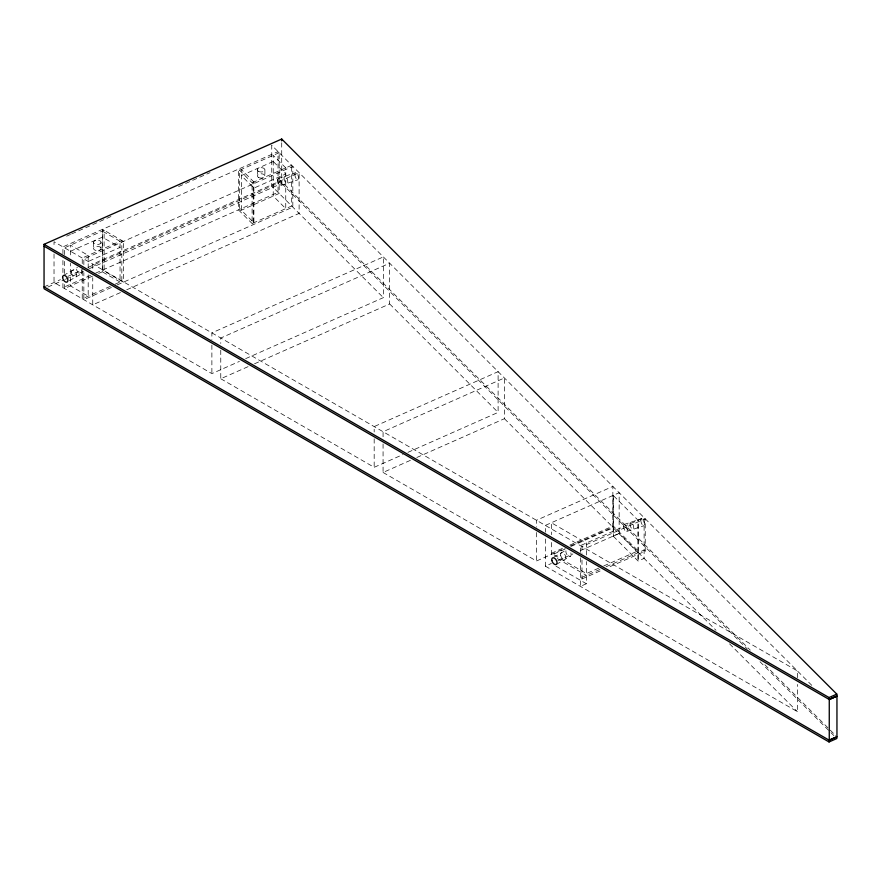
<?xml version="1.0" encoding="UTF-8"?>
<svg xmlns="http://www.w3.org/2000/svg" width="881" height="881" viewBox="0 0 881 881"><rect width="100%" height="100%" fill="white"/><g stroke="black" fill="none" stroke-linecap="round" stroke-linejoin="round"><path stroke-width="0.66" stroke-dasharray="4.41 3.3" d="M580.392 557.783L580.392 586.383L586.405 583.74L586.405 561.593M580.392 552.387L580.392 545.636L644.11 517.665L644.11 558.4L638.097 561.043L613.176 536.111L613.176 495.364L638.097 520.297L638.097 561.043L638.097 520.297L644.11 517.665M63.388 275.544L77.451 267.417M69.335 280.753L81.195 273.903M553.664 557.299L565.613 550.394M556.252 564.446L570.359 556.296M613.176 536.111L619.156 533.457L619.156 492.71L545.361 525.406L545.361 532.201M66.615 236.174L70.458 234.467M71.647 233.939L111.92 216.098M178.601 186.563L210.041 172.632M70.469 251.283L102.328 237.165L120.047 247.396L88.188 261.514M44.05 286.909L60.393 279.662M67.87 276.348L83.034 269.641M88.012 267.428L281.722 181.618L750.282 650.178M47.827 287.074L64.17 279.828M65.425 279.266L84.29 270.919M89.322 268.683L281.722 183.446L281.722 142.237M90.6 275.357L62.925 287.624L62.925 283.55M95.633 273.132L278.033 192.333L278.033 151.587L62.925 246.878L62.925 253.673M92.527 276.138L64.533 288.55L64.533 284.475M98.65 273.429L104.112 271.007L104.112 230.271L64.533 247.803L64.533 254.598M110.246 286.369L82.241 298.78L82.241 270.258M115.147 284.2L121.831 281.237L121.831 240.502L82.241 258.034L82.241 264.829M111.38 287.503L83.849 299.694L83.849 272.537M117.25 284.904L292.822 207.123L292.822 166.377L83.849 258.959L83.849 265.754M120.433 292.569L92.747 304.837L92.747 277.68M126.721 289.783L299.111 213.411L299.111 172.676L92.747 264.102L92.747 270.885M54.027 253.97L54.027 282.482L211.881 373.621L239.412 361.419M245.667 358.644L383.356 297.646L383.356 256.911L211.881 332.875L211.881 339.67M220.768 350.231L220.768 378.753L248.288 366.562M254.543 363.787L389.644 303.945L389.644 263.199L220.768 338.018L220.768 343.447M220.768 378.753L374.172 467.315L402.958 454.563M407.969 452.338L498.106 412.407L498.106 371.672L374.172 426.58L374.172 432.009M383.07 443.936L383.07 472.447L410.59 460.256M416.834 457.492L504.406 418.695L504.406 377.96L383.07 431.712L383.07 437.141M562.474 548.378L551.341 553.312L586.405 573.553L598.717 568.146M569.897 545.097L613.176 525.924L638.097 550.845L603.639 565.987M383.07 472.447L536.463 561.01L565.272 548.246M570.282 546.033L612.868 527.168L612.868 486.422L536.463 520.275L536.463 527.069M564.952 549.116L551.341 555.14L551.341 541.352M571.13 546.385L613.176 527.752L638.097 552.684L644.11 550.052L645.233 551.176L609.267 566.968M545.361 538.985L545.361 566.153L551.341 563.499M557.871 560.613L572.881 553.962M580.381 550.636L619.156 533.457L716 630.289M599.95 569.445L580.392 578.024L581.989 578.949L601.822 570.227M606.095 566.736L638.097 552.684M278.165 178.502L295.399 172.764M280.808 185.473L298.042 179.724M624.056 524.492L641.346 518.733M626.743 531.441L644.022 525.671M557.188 558.521L586.405 575.392M556.021 566.197L586.405 583.74M545.361 566.153L797.338 711.628L797.338 684.471M811.797 685.352L271.744 145.299L271.744 186.034L383.356 297.646M764.862 664.759L835.981 735.866M281.722 183.446L747.363 649.088M760.006 661.73L830.001 731.715M830.97 732.695L833.889 735.613M389.644 303.945L498.106 412.407M504.406 418.695L612.868 527.168M729.556 643.846L797.338 711.628M254.036 182.147L241.361 169.471L241.361 210.207L253.893 222.739L253.893 181.993M613.176 495.364L613.352 536M797.338 677.676L797.338 670.893L54.027 241.746L54.027 247.176M645.233 551.176L645.233 518.788L581.978 546.561L581.989 553.301M586.405 554.953L586.405 543.004L551.341 522.752L551.341 534.712M581.989 560.052L581.989 578.949M536.463 532.498L536.463 561.01M374.172 438.793L374.172 467.315M264.906 169.835L264.906 175.947M257.417 169.835L257.417 175.947M211.881 345.099L211.881 373.621M101.051 242.363A3.744 2.158 0 0 1 95.434 244.235A3.744 2.158 0 0 1 95.434 240.491A3.744 2.158 0 0 1 101.051 242.363L101.051 248.475A3.744 2.158 0 0 1 95.434 250.347A3.744 2.158 0 0 1 95.434 246.603A3.744 2.158 0 0 1 101.051 248.475M93.562 242.363L93.562 248.475M88.188 268.176L88.188 255.402L70.469 245.171L70.469 256.613M88.188 274.839L88.188 296.148L70.469 285.918L70.469 263.276M64.533 261.382L64.533 273.606M62.925 260.468L62.925 274.046M570.822 552.883A3.744 2.158 60 0 1 568.829 556.252A3.744 2.158 60 0 1 565.965 550.735M81.195 269.575A3.744 2.158 60 0 1 81.349 273.793A3.744 2.158 60 0 1 77.803 272.284A3.744 2.158 60 0 1 77.032 267.813M279.167 152.721L239.577 170.253L239.577 211L279.167 193.457L279.167 152.721M273.231 161.465L241.361 175.583L253.893 188.105L285.752 173.986L273.231 161.465M291.688 165.254L252.109 182.785L252.109 223.521L291.688 205.989L291.688 165.254M123.428 241.427L102.515 229.346L102.515 270.082L123.428 282.162L123.428 241.427M120.047 241.284L102.328 231.064L102.328 271.8L120.047 282.03L120.047 241.284M285.752 167.875L273.231 155.353L273.231 196.089L285.752 208.621L285.752 167.875M253.243 183.92L238.443 169.13L238.443 209.865L253.243 224.655L253.243 183.92M560.657 555.371A3.744 2.158 60 0 0 565.073 559.347A3.744 2.158 60 0 0 563.939 553.576A3.744 2.158 60 0 0 560.657 555.371M630.014 523.975A3.744 1.531 71.6 0 0 632.833 529.382A3.744 1.531 71.6 0 0 632.789 524.052A3.744 1.531 71.6 0 0 630.014 523.975M623.528 526.133A3.744 1.531 71.6 0 0 626.358 531.551A3.744 1.531 71.6 0 0 626.314 526.21A3.744 1.531 71.6 0 0 623.528 526.133M71.427 272.163A3.744 2.158 60 0 0 75.403 277.097A3.744 2.158 60 0 0 75.403 271.811A3.744 2.158 60 0 0 71.427 272.163M258.518 177.466A3.744 2.158 0 0 0 264.774 176.497A3.744 2.158 0 0 0 260.192 173.854A3.744 2.158 0 0 0 258.518 177.466M258.518 171.355A3.744 2.158 0 0 0 264.774 170.396A3.744 2.158 0 0 0 260.192 167.742A3.744 2.158 0 0 0 258.518 171.355M284.045 177.973A3.744 1.531 71.6 0 0 286.854 183.424A3.744 1.531 71.6 0 0 286.854 178.127A3.744 1.531 71.6 0 0 284.045 177.973M277.614 180.109A3.744 1.531 71.6 0 0 280.422 185.572A3.744 1.531 71.6 0 0 280.422 180.275A3.744 1.531 71.6 0 0 277.614 180.109M640.817 520.374A3.744 1.531 71.6 0 0 643.637 525.781A3.744 1.531 71.6 0 0 643.593 520.451A3.744 1.531 71.6 0 0 640.817 520.374M294.849 174.372A3.744 1.531 71.6 0 0 297.657 179.823A3.744 1.531 71.6 0 0 297.657 174.537A3.744 1.531 71.6 0 0 294.849 174.372"/><path stroke-width="1.32" d="M44.05 244.334L281.722 139.044L836.807 694.118L836.807 695.946L829.054 699.382L829.054 697.554L44.05 244.334L44.05 288.737L829.054 741.956L836.807 738.52L836.807 736.692L829.054 740.128L829.054 741.956M829.054 697.554L836.807 694.118M44.05 286.909L829.263 740.249L836.95 736.835L836.95 696.1L829.263 699.503L44.05 246.162M836.95 696.1L829.263 699.503L829.263 740.249M281.722 139.044L281.722 140.872M551.836 560.459A3.744 2.158 60 0 0 556.252 564.446A3.744 2.158 60 0 0 555.129 558.664A3.744 2.158 60 0 0 551.836 560.459M62.617 277.251A3.744 2.158 60 0 0 66.582 282.195A3.744 2.158 60 0 0 66.582 276.898A3.744 2.158 60 0 0 62.617 277.251"/></g></svg>
